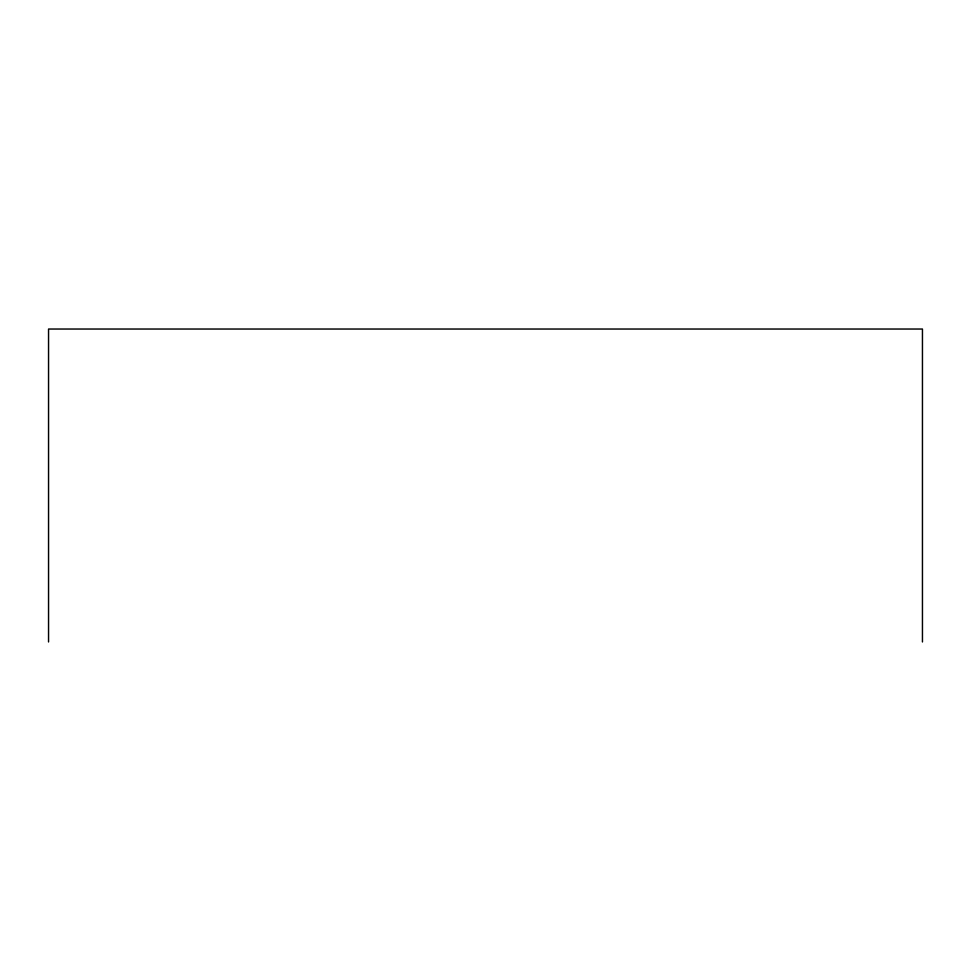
<?xml version="1.0" encoding="UTF-8"?>
<svg xmlns="http://www.w3.org/2000/svg" width="971" height="971" viewBox="0 0 971 971"><rect width="100%" height="100%" fill="white"/><g stroke="black" fill="none" stroke-linecap="round" stroke-linejoin="round"><path stroke-width="1.46" d="M922.45 641.965L922.45 329.035L48.55 329.035L48.55 641.965"/></g></svg>
